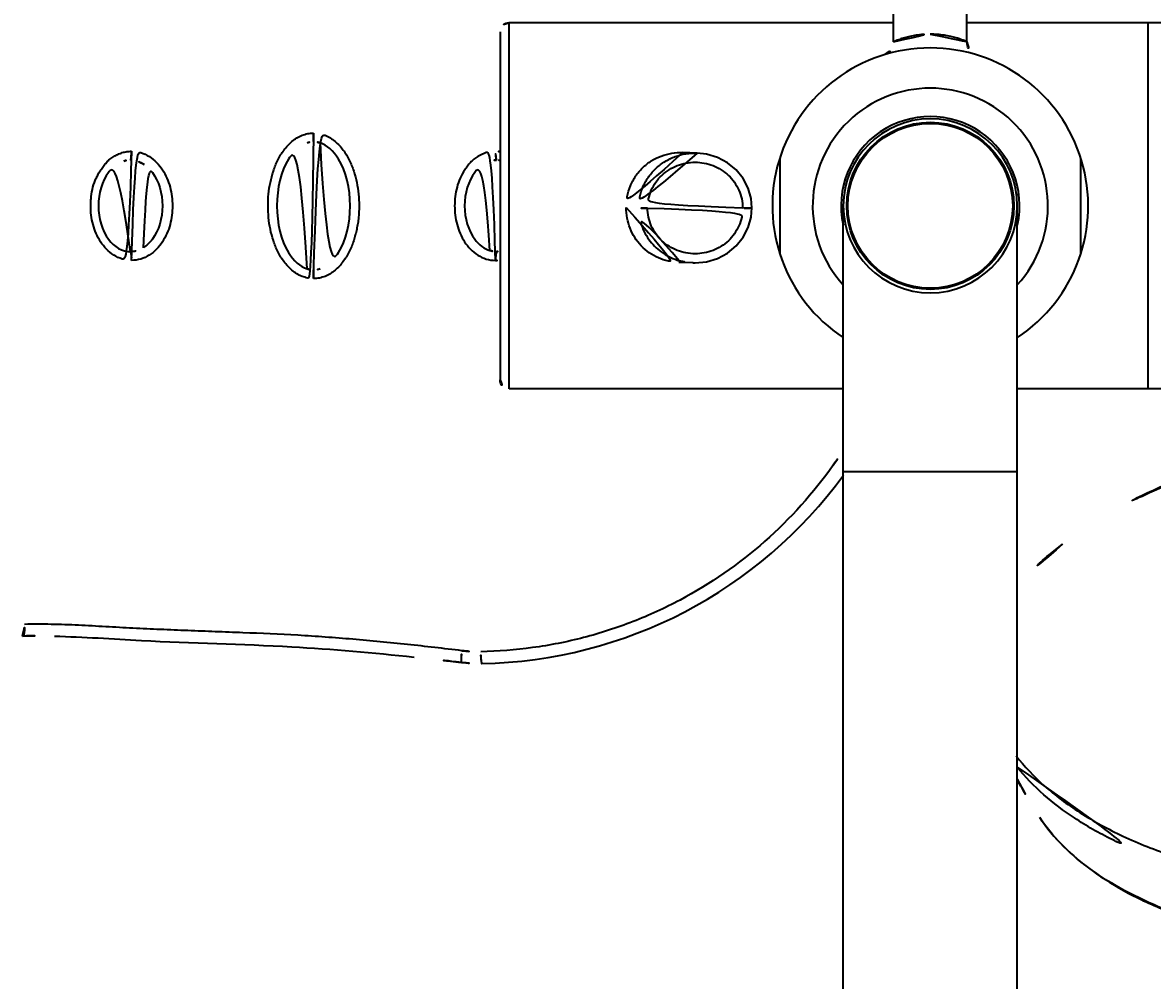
# Model space of a CAD drawing. Extents: x 16296660632 to 16296678186, y -37409619871 to -37409616409.
# Drawn here: x 16296676203.2 to 16296676326.7, y -37409618087.9 to -37409617983.2 of the extents above; entities that cross this region are included whole.
import ezdxf

# ---------------------------------------------------------------- set-up
doc = ezdxf.new("R2010")
doc.units = 0
doc.header["$LTSCALE"] = 10
doc.header["$MEASUREMENT"] = 0
doc.header["$PDMODE"] = 3
doc.header["$PDSIZE"] = -10
doc.layers.get('0').update_dxf_attribs({"linetype": 'CONTINUOUS'})
doc.layers.get('DEFPOINTS').update_dxf_attribs({"linetype": 'CONTINUOUS'})
doc.styles.add('Daelim Dimension', font='')
doc.styles.get('Daelim Dimension').set_extended_font_data('나눔고딕')
doc.dimstyles.new('DEFAULT', dxfattribs={"dimscale": 2, "dimtxt": 2, "dimasz": 2, "dimexe": 0, "dimexo": 2, "dimgap": 1, "dimtad": 1, "dimdec": 1, "dimzin": 9, "dimdsep": 46, "dimtxsty": 'Daelim Dimension', "dimcen": 0.5, "dimclrd": 252, "dimclre": 252, "dimclrt": 3, "dimadec": 1, "dimazin": 0, "dimtfac": 1, "dimtdec": 1, "dimtix": 1, "dimtmove": 0, "dimatfit": 3, "dimfxl": 1, "dimtolj": 1, "dimtzin": 1, "dimlwd": 9, "dimlwe": 9, "dimarcsym": 0})

# ---------------------------------------------------------------- blocks, each defined once
blk = doc.blocks.new('*D9')
at = {"color": 5, "lineweight": 9, "ltscale": 0.5, "transparency": 16777216}
for p, q in [((16296676411.39191, -37409617958.25592), (16296676528.27962, -37409617958.25592)), ((16296676526.27962, -37409617966.25592), (16296676526.27962, -37409618495.25592)), ((16296676306.39191, -37409618503.25592), (16296676528.27962, -37409618503.25592))]:
    blk.add_line(p, q, dxfattribs=at)
at = {"color": 5, "ltscale": 0.5, "transparency": 16777216}
for points in [[(16296676524.94629, -37409617966.25592), (16296676527.61296, -37409617966.25592), (16296676526.27962, -37409617958.25592)], [(16296676524.94629, -37409618495.25592), (16296676527.61296, -37409618495.25592), (16296676526.27962, -37409618503.25592)]]:
    blk.add_solid(points, dxfattribs=at)
at = {"layer": 'DEFPOINTS', "color": 0, "ltscale": 0.5, "transparency": 16777216}
for p in [(16296676407.39191, -37409617958.25592), (16296676302.39191, -37409618503.25592), (16296676526.27962, -37409618503.25592)]:
    blk.add_point(p, dxfattribs=at)
at = {"color": 7, "ltscale": 0.5, "transparency": 16777216, "insert": (16296676513.5071, -37409618230.75592), "char_height": 20, "attachment_point": 5, "rotation": 90, "style": 'Daelim Dimension'}
blk.add_mtext('\\A1;545', dxfattribs=at)

msp = doc.modelspace()

# ---------------------------------------------------------------- linework, layer by layer
at = {"ltscale": 0.5}
for p, q in [((16296676298.391911, -37409617985.330719), (16296676298.391911, -37409617974.25592)), ((16296676306.391911, -37409617985.330719), (16296676306.391911, -37409617974.25592)), ((16296676255.391911, -37409617984.255951), (16296676255.391911, -37409618022.255882)), ((16296676298.391911, -37409617983.25592), (16296676256.391911, -37409617983.25592)), ((16296676256.391911, -37409618023.25592), (16296676256.391911, -37409617983.25592)), ((16296676369.19191, -37409617983.25592), (16296676306.391911, -37409617983.25592)), ((16296676326.19191, -37409618023.255676), (16296676326.19191, -37409617983.256149)), ((16296676276.934271, -37409617997.491417), (16296676275.36648, -37409617997.439659)), ((16296676285.94191, -37409617998.063606), (16296676285.94191, -37409618008.448219)), ((16296676318.841909, -37409618008.448219), (16296676318.841909, -37409617998.063606)), ((16296676312.04353, -37409618002.00592), (16296676311.802509, -37409618002.00592)), ((16296676292.891911, -37409618403.25592), (16296676292.891911, -37409618003.25592)), ((16296676311.891911, -37409618403.25592), (16296676311.891911, -37409618003.25592)), ((16296676312.04353, -37409618004.50592), (16296676311.891911, -37409618004.50592)), ((16296676276.49184, -37409618009.483322), (16296676274.93984, -37409618009.432114)), ((16296676292.891911, -37409618023.25592), (16296676256.391911, -37409618023.25592)), ((16296676334.64584, -37409618023.25592), (16296676311.891911, -37409618023.25592)), ((16296676292.891911, -37409618032.25592), (16296676311.891911, -37409618032.25592)), ((16296676316.836081, -37409618040.218239), (16296676316.835951, -37409618040.218338))]:
    msp.add_line(p, q, dxfattribs=at)
for points in [[(16296676282.903009, -37409618003.487022), (16296676282.81255, -37409618002.46563), (16296676282.48777, -37409618001.328011), (16296676281.93491, -37409618000.267487), (16296676281.17238, -37409617999.328552), (16296676280.2286, -37409617998.551598), (16296676279.139259, -37409617997.969818), (16296676277.94533, -37409617997.60894), (16296676276.934299, -37409617997.49144)], [(16296676276.47138, -37409618009.482597), (16296676276.709579, -37409618009.486771), (16296676277.958521, -37409618009.362473), (16296676279.15163, -37409618008.999092), (16296676280.239639, -37409618008.415039), (16296676281.18166, -37409618007.636124), (16296676281.942089, -37409618006.695587), (16296676282.49259, -37409618005.633904), (16296676282.814831, -37409618004.495537), (16296676282.903009, -37409618003.487022)]]:
    msp.add_lwpolyline(points, dxfattribs=at)
for radius in [9.12941, 9]:
    msp.add_circle((16296676302.391911, -37409618003.25592), radius, dxfattribs=at)
for centre, radius, start, end in [((16296676256.391911, -37409617984.25592), 1, 90, 180), ((16296676296.891911, -37409617985.330727), 1.5, 288.03123581, 0), ((16296676307.891911, -37409617985.330727), 1.5, 180, 251.97384634), ((16296676302.391911, -37409618003.25592), 17.25, 303.45580384, 236.54419616), ((16296676302.391911, -37409618003.25592), 12.85, 317.71598994, 222.28401006), ((16296676302.391911, -37409618003.25592), 9.75, 347.72743998, 192.27256002), ((16296676302.391911, -37409618003.25592), 9.5, 0, 180), ((16296676254.823521, -37409618001.356033), 4.063307, 81.89036005, 88.89125061), ((16296676255.008539, -37409618000.680763), 2.424358, 80.80095332, 89.72668314), ((16296676302.391911, -37409618003.25592), 9.5, 180, 0), ((16296676255.008539, -37409618005.831078), 2.42436, 270.27342614, 279.19904668), ((16296676276.702271, -37409618003.152496), 6.334307, 254.18413561, 267.91135863), ((16296676256.391911, -37409618022.25592), 1, 180, 270), ((16296676251.893141, -37409618003.224823), 48.953301, 324.60621926, 327.0390806), ((16296676252.465799, -37409618003.25592), 50, 271.07169244, 323.97738313), ((16296676350.69216, -37409618085.822548), 56.797771, 111.83505577, 126.58960725), ((16296676253.00857, -37409618037.052017), 14.90359, 263.14196214, 271.05518544), ((16296676200.12348, -37409618477.278427), 427.206209, 83.13404566, 83.83216823), ((16296676253.10173, -37409618037.249969), 16, 263.15432301, 271.07169244), ((16296676358.582569, -37409618041.095757), 52.874171, 207.9299047, 213.22080794)]:
    msp.add_arc(centre, radius, start, end, dxfattribs=at)
for points, knots in [([(16296676298.391911, -37409617985.330727), (16296676298.41958, -37409617985.319168), (16296676298.43943, -37409617985.310707), (16296676298.47337, -37409617985.296753), (16296676298.517059, -37409617985.278763), (16296676298.570009, -37409617985.257317), (16296676298.63216, -37409617985.232567), (16296676298.73254, -37409617985.193382), (16296676298.87912, -37409617985.138069), (16296676299.07954, -37409617985.06662), (16296676299.31089, -37409617984.98967), (16296676299.57111, -37409617984.910103), (16296676299.85808, -37409617984.830856), (16296676300.285789, -37409617984.726357), (16296676300.86902, -37409617984.614311), (16296676301.613501, -37409617984.526421), (16296676302.12916, -37409617984.505943), (16296676302.391911, -37409617984.50592)], [0, 0, 0, 0, 0.0064923298, 0.0155316277, 0.0270833101, 0.0410840914, 0.0574622071, 0.0761463794, 0.1201335982, 0.1723836515, 0.232219178, 0.2989675672, 0.3719720456, 0.4505766982, 0.6219119219, 0.8072537222, 1, 1, 1, 1]), ([(16296676302.391911, -37409617984.50592), (16296676302.654659, -37409617984.505951), (16296676303.170321, -37409617984.526421), (16296676303.914801, -37409617984.614311), (16296676304.49803, -37409617984.726357), (16296676304.925751, -37409617984.830856), (16296676305.212721, -37409617984.910103), (16296676305.472931, -37409617984.98967), (16296676305.704281, -37409617985.06662), (16296676305.904699, -37409617985.138069), (16296676306.07218, -37409617985.201263), (16296676306.190189, -37409617985.247757), (16296676306.26679, -37409617985.27877), (16296676306.310381, -37409617985.296722), (16296676306.344561, -37409617985.310753), (16296676306.36397, -37409617985.319092), (16296676306.391911, -37409617985.330727)], [0, 0, 0, 0, 0.1927461845, 0.3780881137, 0.5494233402, 0.6280280172, 0.7010325243, 0.7677809246, 0.8276164555, 0.8798665193, 0.9238537556, 0.958915886, 0.9729166848, 0.9844683762, 0.9935076733, 1, 1, 1, 1]), ([(16296676235.02244, -37409617995.306717), (16296676234.807671, -37409617995.308319), (16296676234.37723, -37409617995.349899), (16296676233.75638, -37409617995.536346), (16296676233.17993, -37409617995.830437), (16296676232.65213, -37409617996.20372), (16296676232.19071, -37409617996.656761), (16296676231.659019, -37409617997.330048), (16296676231.184311, -37409617998.051773), (16296676230.850901, -37409617998.844147), (16296676230.56698, -37409617999.654243), (16296676230.2796, -37409618000.690361), (16296676230.08806, -37409618001.966042), (16296676230.02771, -37409618003.253853), (16296676230.09071, -37409618004.541656), (16296676230.28021, -37409618005.817436), (16296676230.60976, -37409618007.064957), (16296676231.089689, -37409618008.263527), (16296676231.751909, -37409618009.375092), (16296676232.62591, -37409618010.332619), (16296676233.549761, -37409618010.916054), (16296676234.376869, -37409618011.161743), (16296676234.807619, -37409618011.20401), (16296676235.02244, -37409618011.205109)], [0, 0, 0, 0, 0.0312823538, 0.0625465728, 0.0938476175, 0.1251423679, 0.1563510017, 0.1876383157, 0.2500571667, 0.2813015901, 0.3126104535, 0.375081818, 0.4375634366, 0.5000758454, 0.5625689144, 0.6250668497, 0.6875875668, 0.7500853724, 0.812544827, 0.8750222206, 0.9374064232, 0.968712129, 1, 1, 1, 1]), ([(16296676235.022449, -37409617995.306717), (16296676235.02244, -37409617995.369171), (16296676235.0224, -37409617995.491432), (16296676235.022249, -37409617995.668388), (16296676235.022051, -37409617995.830612), (16296676235.02173, -37409617995.97197), (16296676235.02153, -37409617996.074577), (16296676235.02112, -37409617996.142403), (16296676235.021219, -37409617996.182007), (16296676235.020241, -37409617996.212059), (16296676235.02183, -37409617996.236328), (16296676235.018841, -37409617996.245163), (16296676235.020109, -37409617996.255966)], [0, 0, 0, 0, 0.1982939214, 0.3882510737, 0.5619627055, 0.7134039839, 0.8372810431, 0.8875126169, 0.9292469105, 0.9620428531, 0.9856853371, 1, 1, 1, 1]), ([(16296676235.02244, -37409618011.205109), (16296676235.237129, -37409618011.205742), (16296676235.667931, -37409618011.162727), (16296676236.288099, -37409618010.975311), (16296676236.86511, -37409618010.681839), (16296676237.39031, -37409618010.304947), (16296676237.855801, -37409618009.856903), (16296676238.259581, -37409618009.353539), (16296676238.61804, -37409618008.817841), (16296676238.936769, -37409618008.257736), (16296676239.20067, -37409618007.669968), (16296676239.41275, -37409618007.061577), (16296676239.589121, -37409618006.441597), (16296676239.740351, -37409618005.815041), (16296676239.860519, -37409618005.182297), (16296676239.973431, -37409618004.331352), (16296676240.016359, -37409618003.257263), (16296676239.95224, -37409618001.970177), (16296676239.764469, -37409618000.693848), (16296676239.429569, -37409617999.448349), (16296676239.03557, -37409617998.446693), (16296676238.627029, -37409617997.690613), (16296676238.2666, -37409617997.155769), (16296676237.853531, -37409617996.659554), (16296676237.235161, -37409617996.06295), (16296676236.314449, -37409617995.480743), (16296676235.45031, -37409617995.306671), (16296676235.02244, -37409617995.306717)], [0, 0, 0, 0, 0.0312715098, 0.0625613916, 0.0938442262, 0.1251342172, 0.1563856895, 0.1876387786, 0.2189426534, 0.2501923421, 0.2813907207, 0.3126408398, 0.343952297, 0.3752440946, 0.4064926289, 0.437715265, 0.5002000536, 0.5627340184, 0.6252037876, 0.6877090672, 0.7502260571, 0.7814613088, 0.8127169127, 0.8440091436, 0.8753165966, 0.93768024, 1, 1, 1, 1]), ([(16296676234.31192, -37409618010.139282), (16296676233.55658, -37409618009.895599), (16296676231.822769, -37409618008.397507), (16296676230.54936, -37409618003.25592), (16296676231.82275, -37409617998.114388), (16296676233.556511, -37409617996.616287), (16296676234.3118, -37409617996.372589)], [0, 0, 0, 0, 0.2067528537, 0.5000053247, 0.7932577956, 1, 1, 1, 1]), ([(16296676235.728279, -37409617996.372543), (16296676236.483629, -37409617996.616219), (16296676238.217461, -37409617998.114304), (16296676239.49087, -37409618003.25592), (16296676238.21748, -37409618008.397461), (16296676236.483709, -37409618009.895554), (16296676235.728399, -37409618010.139252)], [0, 0, 0, 0, 0.2067542769, 0.5000054795, 0.7932566821, 1, 1, 1, 1]), ([(16296676215.14101, -37409617997.293472), (16296676214.970079, -37409617997.300278), (16296676214.628799, -37409617997.326187), (16296676214.124571, -37409617997.43074), (16296676213.64687, -37409617997.62355), (16296676213.193239, -37409617997.865143), (16296676212.766621, -37409617998.154503), (16296676212.39502, -37409617998.513031), (16296676212.070009, -37409617998.913986), (16296676211.77277, -37409617999.336609), (16296676211.504101, -37409617999.777328), (16296676211.19276, -37409618000.390404), (16296676210.903021, -37409618001.203667), (16296676210.75098, -37409618002.052742), (16296676210.69479, -37409618002.73864), (16296676210.67099, -37409618003.426407), (16296676210.709511, -37409618004.288071), (16296676210.918341, -37409618005.301964), (16296676211.253651, -37409618006.279709), (16296676211.73377, -37409618007.19783), (16296676212.380659, -37409618008.005653), (16296676213.171379, -37409618008.674896), (16296676214.113449, -37409618009.115181), (16296676214.799801, -37409618009.211563), (16296676215.14101, -37409618009.218361)], [0, 0, 0, 0, 0.0311669322, 0.0622577697, 0.0933827349, 0.1246541508, 0.1558065728, 0.1869521947, 0.218329299, 0.2497312721, 0.2810273698, 0.3122811152, 0.3748868106, 0.4374843723, 0.4688402219, 0.5002241697, 0.5628469846, 0.6254360778, 0.688138568, 0.7506673071, 0.8131886181, 0.8755722351, 0.9378248772, 1, 1, 1, 1]), ([(16296676215.141001, -37409617997.293472), (16296676215.14044, -37409617997.417183), (16296676215.13451, -37409617997.644974), (16296676215.113701, -37409617997.912956), (16296676215.089331, -37409617998.085121), (16296676215.06883, -37409617998.174332), (16296676215.051941, -37409617998.228287), (16296676215.02993, -37409617998.255966), (16296676215.020121, -37409617998.255966)], [0, 0, 0, 0, 0.377546258, 0.6957372791, 0.8181167674, 0.9103980386, 0.9700430865, 1, 1, 1, 1]), ([(16296676215.14101, -37409618009.218361), (16296676215.482201, -37409618009.211571), (16296676216.16931, -37409618009.116638), (16296676217.10692, -37409618008.671654), (16296676217.910259, -37409618008.016678), (16296676218.53301, -37409618007.189774), (16296676219.030149, -37409618006.284599), (16296676219.376591, -37409618005.307907), (16296676219.5646, -37409618004.289688), (16296676219.652781, -37409618002.914703), (16296676219.472891, -37409618001.533173), (16296676219.036869, -37409618000.226418), (16296676218.54804, -37409617999.312134), (16296676217.89802, -37409617998.508957), (16296676217.112261, -37409617997.833809), (16296676216.16806, -37409617997.39872), (16296676215.482321, -37409617997.29879), (16296676215.14101, -37409617997.293472)], [0, 0, 0, 0, 0.0622115644, 0.1244681369, 0.1868568498, 0.2493222273, 0.3119700317, 0.3745527941, 0.4373349076, 0.5001237172, 0.6252808448, 0.6880392712, 0.7505714671, 0.8131281573, 0.8754911242, 0.9377723053, 1, 1, 1, 1]), ([(16296676254.90214, -37409618009.218353), (16296676254.56081, -37409618009.217918), (16296676253.87495, -37409618009.111923), (16296676252.93273, -37409618008.676003), (16296676252.144091, -37409618008.00428), (16296676251.49571, -37409618007.198959), (16296676251.007919, -37409618006.285187), (16296676250.5644, -37409618004.980164), (16296676250.396021, -37409618003.597504), (16296676250.478979, -37409618002.222343), (16296676250.67057, -37409618001.205437), (16296676251.00564, -37409618000.224609), (16296676251.43581, -37409617999.476624), (16296676251.82571, -37409617998.911346), (16296676252.15237, -37409617998.512329), (16296676252.53117, -37409617998.162117), (16296676253.09338, -37409617997.770203), (16296676253.8731, -37409617997.398079), (16296676254.56077, -37409617997.293533), (16296676254.902149, -37409617997.29348)], [0, 0, 0, 0, 0.062216145, 0.1244366674, 0.1868522002, 0.24933678, 0.3119277699, 0.3745928002, 0.499813939, 0.5625196386, 0.6252738808, 0.6879050636, 0.7504513371, 0.7818225933, 0.8130647618, 0.8442402522, 0.8755017036, 0.9377747332, 1, 1, 1, 1]), ([(16296676255.020109, -37409617998.255989), (16296676255.010441, -37409617998.255989), (16296676254.98896, -37409617998.228073), (16296676254.97261, -37409617998.174438), (16296676254.952579, -37409617998.085243), (16296676254.92882, -37409617997.913147), (16296676254.908489, -37409617997.645073), (16296676254.9027, -37409617997.417229), (16296676254.902161, -37409617997.29348)], [0, 0, 0, 0, 0.0295246117, 0.0889691072, 0.181118242, 0.3034568567, 0.6219821966, 1, 1, 1, 1]), ([(16296676275.36582, -37409617997.439911), (16296676274.962311, -37409617997.426613), (16296676274.15155, -37409617997.474213), (16296676272.97607, -37409617997.782211), (16296676271.889811, -37409617998.319633), (16296676270.94162, -37409617999.069687), (16296676270.169279, -37409617999.999313), (16296676269.60078, -37409618001.068848), (16296676269.25297, -37409618002.232437), (16296676269.174971, -37409618003.040863), (16296676269.174971, -37409618003.444527)], [0, 0, 0, 0, 0.1256289671, 0.2509287511, 0.3756929941, 0.5000463686, 0.6243834526, 0.7491166339, 0.8743872246, 1, 1, 1, 1]), ([(16296676276.914221, -37409617997.490753), (16296676276.508471, -37409617997.477371), (16296676275.692141, -37409617997.529053), (16296676274.506809, -37409617997.83992), (16296676273.40316, -37409617998.374268), (16296676272.425249, -37409617999.114594), (16296676271.613689, -37409618000.034843), (16296676271.004551, -37409618001.100548), (16296676270.62657, -37409618002.268181), (16296676270.541189, -37409618003.083328), (16296676270.54114, -37409618003.489609)], [0, 0, 0, 0, 0.1249361619, 0.2498934049, 0.3748743281, 0.499869212, 0.6248881244, 0.7499240578, 0.8749673132, 1, 1, 1, 1]), ([(16296676215.020121, -37409618008.255409), (16296676214.14171, -37409618008.25177), (16296676212.313049, -37409618007.225693), (16296676211.10741, -37409618003.25592), (16296676212.20822, -37409617999.631317), (16296676213.676279, -37409617998.559067), (16296676214.29887, -37409617998.36821)], [0, 0, 0, 0, 0.256731507, 0.5353919098, 0.8140523126, 1, 1, 1, 1]), ([(16296676216.43026, -37409618007.825859), (16296676216.79199, -37409618007.599426), (16296676217.93655, -37409618006.536324), (16296676218.932819, -37409618003.25592), (16296676217.947941, -37409618000.013031), (16296676216.836479, -37409617998.954247), (16296676216.50227, -37409617998.732399)], [0, 0, 0, 0, 0.1478371287, 0.5049296698, 0.8620222109, 1, 1, 1, 1]), ([(16296676254.287861, -37409618008.140221), (16296676253.669359, -37409618007.947693), (16296676252.206591, -37409618006.875168), (16296676251.10741, -37409618003.25592), (16296676252.205259, -37409617999.64106), (16296676253.663679, -37409617998.568321), (16296676254.27882, -37409617998.374443)], [0, 0, 0, 0, 0.1995971972, 0.5004864289, 0.8013756606, 1, 1, 1, 1]), ([(16296676281.90304, -37409618003.496452), (16296676281.901739, -37409618003.163422), (16296676281.829069, -37409618002.495422), (16296676281.51491, -37409618001.540108), (16296676281.02173, -37409618000.663857), (16296676280.366159, -37409617999.900658), (16296676279.56879, -37409617999.287201), (16296676278.669531, -37409617998.838257), (16296676277.70373, -37409617998.560349), (16296676276.702881, -37409617998.465408), (16296676275.702021, -37409617998.560333), (16296676274.736231, -37409617998.838249), (16296676273.83695, -37409617999.287148), (16296676273.039591, -37409617999.900642), (16296676272.383961, -37409618000.663803), (16296676271.89077, -37409618001.54007), (16296676271.57663, -37409618002.495399), (16296676271.50392, -37409618003.163406), (16296676271.50264, -37409618003.496452)], [0, 0, 0, 0, 0.0624886987, 0.1249817009, 0.1874772031, 0.249977084, 0.3124730878, 0.3749783761, 0.437489063, 0.4999980411, 0.5625064994, 0.6250171573, 0.6875226128, 0.7500183297, 0.8125191501, 0.8750158438, 0.9375102158, 1, 1, 1, 1]), ([(16296676269.174971, -37409618003.444527), (16296676269.174971, -37409618003.830177), (16296676269.246111, -37409618004.602097), (16296676269.56399, -37409618005.716637), (16296676270.084681, -37409618006.747948), (16296676270.793909, -37409618007.656174), (16296676271.6689, -37409618008.406082), (16296676272.678249, -37409618008.968353), (16296676273.78137, -37409618009.323929), (16296676274.5504, -37409618009.41925), (16296676274.93577, -37409618009.432114)], [0, 0, 0, 0, 0.1257416492, 0.2510578359, 0.3757816942, 0.5000759154, 0.6243429958, 0.7490123777, 0.8742805416, 1, 1, 1, 1]), ([(16296676274.97587, -37409618009.247009), (16296676274.353251, -37409618009.070282), (16296676273.154551, -37409618008.519096), (16296676271.70727, -37409618007.176514), (16296676270.760651, -37409618005.441994), (16296676270.54121, -37409618004.137047), (16296676270.54114, -37409618003.489609)], [0, 0, 0, 0, 0.2499683615, 0.4999375999, 0.7499430725, 1, 1, 1, 1]), ([(16296676271.50264, -37409618003.496452), (16296676271.30195, -37409618003.496452), (16296676270.98147, -37409618003.494797), (16296676270.66091, -37409618003.493561), (16296676270.54117, -37409618003.489609)], [0, 0, 0, 0, 0.6261950226, 1, 1, 1, 1]), ([(16296676271.50264, -37409618003.496452), (16296676271.503941, -37409618003.829483), (16296676271.576611, -37409618004.497482), (16296676271.89077, -37409618005.452789), (16296676272.383949, -37409618006.329033), (16296676273.03952, -37409618007.092239), (16296676273.836901, -37409618007.705704), (16296676274.736151, -37409618008.154648), (16296676275.70196, -37409618008.432564), (16296676276.70281, -37409618008.527489), (16296676277.703659, -37409618008.432571), (16296676278.66946, -37409618008.154648), (16296676279.568741, -37409618007.70575), (16296676280.366091, -37409618007.092247), (16296676281.02173, -37409618006.329086), (16296676281.514919, -37409618005.452827), (16296676281.82905, -37409618004.497498), (16296676281.90176, -37409618003.829483), (16296676281.90304, -37409618003.496452)], [0, 0, 0, 0, 0.0624886987, 0.1249817009, 0.1874772031, 0.249977084, 0.3124730878, 0.3749783761, 0.437489063, 0.4999980411, 0.5625064994, 0.6250171573, 0.6875226128, 0.7500183297, 0.8125191501, 0.8750158438, 0.9375102158, 1, 1, 1, 1]), ([(16296676282.903, -37409618003.487022), (16296676282.875971, -37409618003.489273), (16296676282.85684, -37409618003.489868), (16296676282.823999, -37409618003.490738), (16296676282.78216, -37409618003.491539), (16296676282.731899, -37409618003.492317), (16296676282.673651, -37409618003.49305), (16296676282.581711, -37409618003.494003), (16296676282.45162, -37409618003.494972), (16296676282.28089, -37409618003.495811), (16296676282.09565, -37409618003.49633), (16296676281.968031, -37409618003.496452), (16296676281.90304, -37409618003.496452)], [0, 0, 0, 0, 0.024305806, 0.0580141222, 0.100781611, 0.1521838345, 0.2117815432, 0.2789813102, 0.4334170442, 0.6096599504, 0.8012104231, 1, 1, 1, 1]), ([(16296676215.020121, -37409618008.255836), (16296676215.02993, -37409618008.255836), (16296676215.051941, -37409618008.283478), (16296676215.0688, -37409618008.33741), (16296676215.0893, -37409618008.426529), (16296676215.11367, -37409618008.598671), (16296676215.134489, -37409618008.86673), (16296676215.14043, -37409618009.094612), (16296676215.140989, -37409618009.218369)], [0, 0, 0, 0, 0.0299371281, 0.0895340734, 0.1817148104, 0.3040116259, 0.6223098761, 1, 1, 1, 1]), ([(16296676254.90214, -37409618009.218353), (16296676254.902691, -37409618009.094658), (16296676254.90848, -37409618008.866898), (16296676254.928789, -37409618008.598877), (16296676254.952551, -37409618008.426773), (16296676254.972589, -37409618008.337486), (16296676254.98896, -37409618008.283836), (16296676255.010441, -37409618008.255867), (16296676255.020109, -37409618008.255867)], [0, 0, 0, 0, 0.3778738184, 0.6962918782, 0.8187132454, 0.9109629733, 0.9704554991, 1, 1, 1, 1]), ([(16296676235.020109, -37409618010.255836), (16296676235.01885, -37409618010.26664), (16296676235.02183, -37409618010.275467), (16296676235.020241, -37409618010.299713), (16296676235.021219, -37409618010.329727), (16296676235.02112, -37409618010.369324), (16296676235.02153, -37409618010.43708), (16296676235.02173, -37409618010.53965), (16296676235.022051, -37409618010.681023), (16296676235.022249, -37409618010.843323), (16296676235.02239, -37409618011.020363), (16296676235.02243, -37409618011.142662), (16296676235.02244, -37409618011.205116)], [0, 0, 0, 0, 0.0142982576, 0.0379193631, 0.0706941088, 0.1123910234, 0.1625632957, 0.2863596139, 0.4378129947, 0.6116148671, 0.8016799419, 1, 1, 1, 1]), ([(16296676291.79944, -37409618031.578178), (16296676289.63271, -37409618034.627579), (16296676284.574381, -37409618040.248734), (16296676276.800699, -37409618045.634247), (16296676269.956169, -37409618048.77639), (16296676264.551849, -37409618050.522919), (16296676258.968031, -37409618051.623993), (16296676255.17909, -37409618051.916763), (16296676253.28301, -37409618051.953087)], [0, 0, 0, 0, 0.2486029643, 0.497439814, 0.6225948735, 0.7481266276, 0.8739688805, 1, 1, 1, 1]), ([(16296676316.83596, -37409618040.218353), (16296676316.33539, -37409618040.589996), (16296676314.48621, -37409618042.049744), (16296676312.81402, -37409618043.746269), (16296676311.76473, -37409618045.125473)], [0, 0, 0, 0, 0.2645748771, 1, 1, 1, 1]), ([(16296676316.835831, -37409618040.218422), (16296676316.34136, -37409618040.585533), (16296676314.500589, -37409618042.036522), (16296676312.831671, -37409618043.716637), (16296676311.772381, -37409618045.082458)], [0, 0, 0, 0, 0.2627005572, 1, 1, 1, 1]), ([(16296676203.24011, -37409618050.242302), (16296676203.259729, -37409618050.241928), (16296676203.30603, -37409618050.209534), (16296676203.348301, -37409618050.12468), (16296676203.388639, -37409618049.998528), (16296676203.419649, -37409618049.833633), (16296676203.44186, -37409618049.638046), (16296676203.4566, -37409618049.346024), (16296676203.450239, -37409618049.119827), (16296676203.437531, -37409618048.96804)], [0, 0, 0, 0, 0.044201193, 0.1136893402, 0.2135122477, 0.3412782445, 0.4913664536, 0.6567440372, 1, 1, 1, 1]), ([(16296676251.22893, -37409618051.848984), (16296676249.24868, -37409618051.606453), (16296676245.27692, -37409618051.158386), (16296676240.30113, -37409618050.673607), (16296676236.30702, -37409618050.354958), (16296676232.304741, -37409618050.096977), (16296676228.29784, -37409618049.925537), (16296676224.291849, -37409618049.773376), (16296676221.29067, -37409618049.653839), (16296676218.293341, -37409618049.531883), (16296676215.30164, -37409618049.396973), (16296676212.31876, -37409618049.228706), (16296676209.34654, -37409618049.060501), (16296676206.386709, -37409618048.953278), (16296676204.417971, -37409618048.954826), (16296676203.437531, -37409618048.96804)], [0, 0, 0, 0, 0.1249509272, 0.2503203053, 0.3130927187, 0.3758918121, 0.5014947237, 0.564258929, 0.6269727425, 0.6896091994, 0.7521395291, 0.814532182, 0.8767240329, 0.9385891257, 1, 1, 1, 1]), ([(16296676206.72455, -37409618050.256569), (16296676209.90707, -37409618050.333961), (16296676218.6208, -37409618050.962013), (16296676231.67411, -37409618051.186363), (16296676241.54425, -37409618052.062729), (16296676246.022619, -37409618052.54509)], [0, 0, 0, 0, 0.2385121164, 0.6568439904, 1, 1, 1, 1]), ([(16296676251.194599, -37409618053.135902), (16296676251.181641, -37409618053.134354), (16296676251.160009, -37409618053.088348), (16296676251.14953, -37409618053.011436), (16296676251.14094, -37409618052.881088), (16296676251.1429, -37409618052.715927), (16296676251.15242, -37409618052.518501), (16296676251.17683, -37409618052.225754), (16296676251.2052, -37409618052.000267), (16296676251.22893, -37409618051.848984)], [0, 0, 0, 0, 0.0300534575, 0.0941191008, 0.193266864, 0.3231922155, 0.4771951012, 0.647360133, 1, 1, 1, 1]), ([(16296676253.400999, -37409618053.247169), (16296676253.38916, -37409618053.247391), (16296676253.368231, -37409618053.200233), (16296676253.35099, -37409618053.128738), (16296676253.329769, -37409618052.997299), (16296676253.31255, -37409618052.83197), (16296676253.297819, -37409618052.632301), (16296676253.28413, -37409618052.33609), (16296676253.281191, -37409618052.106812), (16296676253.28301, -37409618051.952477)], [0, 0, 0, 0, 0.0271131034, 0.0904830765, 0.1898499678, 0.3205231327, 0.4754932917, 0.6466235533, 1, 1, 1, 1]), ([(16296676311.77289, -37409618063.315689), (16296676312.67251, -37409618064.496559), (16296676314.83967, -37409618066.773018), (16296676318.79727, -37409618069.705383), (16296676323.517401, -37409618072.257408), (16296676328.887541, -37409618074.370651), (16296676334.781349, -37409618075.997467), (16296676341.058069, -37409618077.099213), (16296676347.567051, -37409618077.649513), (16296676354.151409, -37409618077.635078), (16296676360.652321, -37409618077.056259), (16296676366.91312, -37409618075.927017), (16296676372.783529, -37409618074.27446), (16296676378.12361, -37409618072.137451), (16296676382.80711, -37409618069.565262), (16296676386.724569, -37409618066.612671), (16296676389.78046, -37409618063.342697), (16296676391.244289, -37409618060.893158), (16296676391.777559, -37409618059.657623)], [0, 0, 0, 0, 0.0496378014, 0.104327131, 0.1640979098, 0.2285341498, 0.2968929364, 0.3681983992, 0.441318601, 0.5150320266, 0.5880888331, 0.6592705593, 0.7274515455, 0.7916658101, 0.8511846414, 0.9056116387, 0.9550030402, 1, 1, 1, 1]), ([(16296676311.887621, -37409618064.560783), (16296676313.631479, -37409618066.737457), (16296676317.040621, -37409618069.615936), (16296676322.31391, -37409618072.614594), (16296676325.33285, -37409618073.912048), (16296676326.92062, -37409618074.506493)], [0, 0, 0, 0, 0.459819853, 0.7204897402, 1, 1, 1, 1]), ([(16296676314.34993, -37409618070.063873), (16296676315.838421, -37409618072.336182), (16296676319.014931, -37409618075.362961), (16296676324.07971, -37409618078.460114), (16296676328.64852, -37409618080.522697), (16296676333.708019, -37409618082.170792), (16296676341.058781, -37409618083.795761), (16296676350.691971, -37409618084.59211), (16296676360.32514, -37409618083.795753), (16296676367.67589, -37409618082.170769), (16296676372.735371, -37409618080.522667), (16296676377.304171, -37409618078.460083), (16296676382.368919, -37409618075.362938), (16296676385.54542, -37409618072.336166), (16296676387.033911, -37409618070.063873)], [0, 0, 0, 0, 0.1009510756, 0.1585190917, 0.2206028474, 0.2866774741, 0.3559579349, 0.5000005888, 0.6440431337, 0.7133234609, 0.7793979129, 0.841481447, 0.8990492341, 1, 1, 1, 1]), ([(16296676384.5763, -37409618073.070267), (16296676383.6479, -37409618074.006493), (16296676381.53417, -37409618075.792931), (16296676377.88096, -37409618078.086342), (16296676373.681841, -37409618080.067772), (16296676367.32921, -37409618082.289093), (16296676358.60409, -37409618084.011909), (16296676347.75976, -37409618084.398422), (16296676338.76457, -37409618083.315689), (16296676331.988859, -37409618081.585533), (16296676327.36162, -37409618079.927582), (16296676323.1996, -37409618077.918907), (16296676318.59866, -37409618074.967827), (16296676315.71904, -37409618072.153618), (16296676314.349951, -37409618070.063881)], [0, 0, 0, 0, 0.0515107298, 0.1076021043, 0.1680929175, 0.2325157259, 0.3701455411, 0.5136186575, 0.6549105595, 0.7223561153, 0.7864936028, 0.846655902, 0.9023969389, 1, 1, 1, 1])]:
    msp.add_open_spline(points, degree=3, knots=knots, dxfattribs=at)
for points in [[(16296676234.3118, -37409617996.372589), (16296676234.545429, -37409617996.297211), (16296676234.782721, -37409617996.257767), (16296676235.020109, -37409617996.256592)], [(16296676235.728279, -37409617996.372543), (16296676235.494711, -37409617996.297203), (16296676235.25746, -37409617996.257767), (16296676235.020109, -37409617996.256592)], [(16296676214.29887, -37409617998.36821), (16296676214.53586, -37409617998.295563), (16296676214.777929, -37409617998.257431), (16296676215.020121, -37409617998.256416)], [(16296676216.50227, -37409617998.732399), (16296676216.03961, -37409617998.425293), (16296676215.530121, -37409617998.258537), (16296676215.020109, -37409617998.256416)], [(16296676255.020109, -37409617998.256416), (16296676254.771099, -37409617998.257446), (16296676254.5222, -37409617998.297737), (16296676254.27882, -37409617998.374443)], [(16296676215.020121, -37409618008.255409), (16296676215.503799, -37409618008.253403), (16296676215.987009, -37409618008.103317), (16296676216.43026, -37409618007.825859)], [(16296676254.287861, -37409618008.140221), (16296676254.52836, -37409618008.215088), (16296676254.774179, -37409618008.254387), (16296676255.020121, -37409618008.255409)], [(16296676234.31192, -37409618010.139282), (16296676234.545509, -37409618010.214638), (16296676234.782761, -37409618010.254059), (16296676235.020121, -37409618010.255241)], [(16296676235.728399, -37409618010.139252), (16296676235.494789, -37409618010.21463), (16296676235.2575, -37409618010.254059), (16296676235.020109, -37409618010.255241)], [(16296676254.90213, -37409618009.218353), (16296676255.06706, -37409618009.211761), (16296676255.23205, -37409618009.199333), (16296676255.395599, -37409618009.177063)], [(16296676203.24011, -37409618050.242302), (16296676204.40403, -37409618050.220177), (16296676205.565519, -37409618050.228394), (16296676206.72455, -37409618050.256569)]]:
    msp.add_open_spline(points, degree=3, dxfattribs=at)

# ---------------------------------------------------------------- dimensions: what is measured, and where the dimension line sits
dim = msp.add_linear_dim(base=(16296676526.279619, -37409618503.25592), p1=(16296676407.391911, -37409617958.25592), p2=(16296676302.391911, -37409618503.25592), angle=90, dimstyle='DEFAULT', override={"dimtxt": 10, "dimasz": 4, "dimexe": 1, "dimdec": 0, "dimclrd": 5, "dimclre": 5, "dimclrt": 7}, dxfattribs=at)
dim.commit()
dim.dimension.update_dxf_attribs({"geometry": '*D9', "text_midpoint": (16296676513.507099, -37409618230.75592)})

doc.saveas('drawing.dxf')
